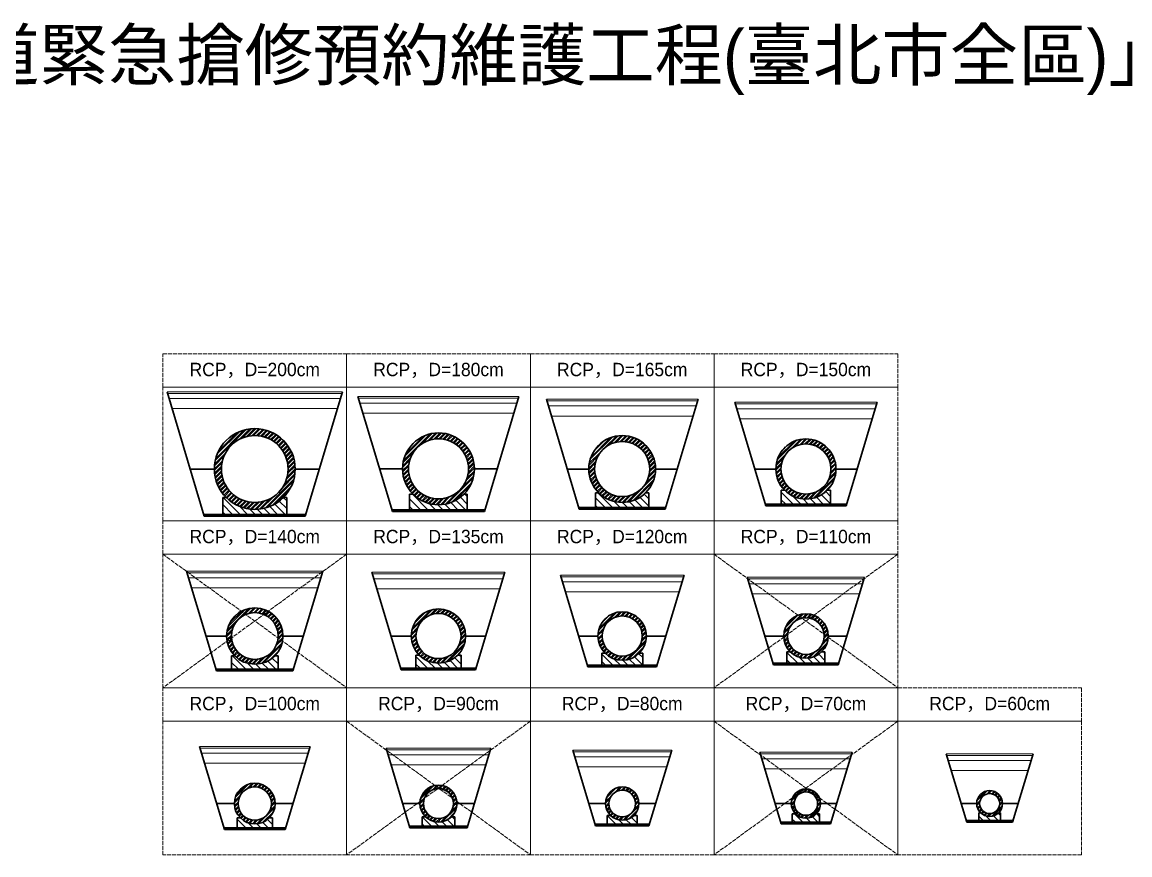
# Model space of a CAD drawing. Extents: x -781 to 13690, y -2778 to 2196.
# Drawn here: x 3769 to 7085, y -297 to 2196 of the extents above; entities that cross this region are included whole.
import ezdxf

# ---------------------------------------------------------------- set-up
doc = ezdxf.new("R2010")
doc.units = 0
doc.header["$MEASUREMENT"] = 0
doc.linetypes.add('ACAD_ISO02W100', pattern=[15, 12, -3])
doc.layers.add('一、4.基本-隱藏', color=9, linetype='ACAD_ISO02W100', lineweight=20, plot=False)
doc.layers.add('二、2.繪圖-施作項目', color=181, linetype='Continuous', lineweight=30)
doc.layers.add('二、4.繪圖-設計鋪面', color=40, linetype='Continuous', lineweight=20)
doc.styles.add('次圖名(詳圖)', font='MS PGothic.ttf', dxfattribs={"height": 6})
doc.styles.add('註解文字', font='MS PGothic.ttf', dxfattribs={"height": 4})

msp = doc.modelspace()

# ---------------------------------------------------------------- hatches: boundary and pattern name
at = {"layer": '二、2.繪圖-施作項目'}
h = msp.add_hatch(dxfattribs=at)
h.set_pattern_fill('ANSI32', color=256)
h.set_pattern_definition([(45, (-133.122, 1594.444), (-6.735192, 6.735192), []), (45, (-128.632, 1594.444), (-6.735192, 6.735192), [])])
h.paths.add_polyline_path([(4344, 858, 1), (4586, 858, 1)])
h.paths.add_polyline_path([(4565, 858, -1), (4365, 858, -1)], flags=16)
h = msp.add_hatch(dxfattribs=at)
h.set_pattern_fill('ANSI32', color=256)
h.set_pattern_definition([(45, (-555.286, 1560.076), (-6.735192, 6.735192), []), (45, (-550.796, 1560.076), (-6.735192, 6.735192), [])])
h.paths.add_polyline_path([(4907.5, 858.5, 1), (5122.5, 858.5, 1)])
h.paths.add_polyline_path([(5105, 858.5, -1), (4925, 858.5, -1)], flags=16)
h = msp.add_hatch(dxfattribs=at)
h.set_pattern_fill('ANSI32', color=256)
h.set_pattern_definition([(45, (-891.44, 1670.1045), (-6.735192, 6.735192), []), (45, (-886.95, 1670.1045), (-6.735192, 6.735192), [])])
h.paths.add_polyline_path([(5465, 858, 1), (5665, 858, 1)])
h.paths.add_polyline_path([(5647.5, 858, -1), (5482.5, 858, -1)], flags=16)
h = msp.add_hatch(dxfattribs=at)
h.set_pattern_fill('ANSI32', color=256)
h.set_pattern_definition([(45, (-1202.061, 1700.941), (-6.735192, 6.735192), []), (45, (-1197.571, 1700.941), (-6.735192, 6.735192), [])])
h.paths.add_polyline_path([(6025, 858, 1), (6205, 858, 1)])
h.paths.add_polyline_path([(6190, 858, -1), (6040, 858, -1)], flags=16)
h = msp.add_hatch(dxfattribs=at)
h.set_pattern_fill('ANSI31', color=256, scale=5, angle=270)
h.set_pattern_definition([(315, (-133.122, 1594.444), (11.22532, 11.22532), [])])
h.paths.add_polyline_path([(4560.56, 722), (4560.56, 772.44), (4550.56, 772.44, -0.41421302), (4379.44, 772.44), (4369.44, 772.44), (4369.44, 722)])
h = msp.add_hatch(dxfattribs=at)
h.set_pattern_fill('ANSI31', color=256, scale=5, angle=270)
h.set_pattern_definition([(315, (-555.286, 1560.076), (11.22532, 11.22532), [])])
h.paths.add_polyline_path([(5101.37, 736), (5101.37, 782.63), (5091.158, 782.63, -0.41532249), (4938.842, 782.63), (4928.63, 782.63), (4928.63, 736)])
h = msp.add_hatch(dxfattribs=at)
h.set_pattern_fill('ANSI31', color=256, scale=5, angle=270)
h.set_pattern_definition([(315, (-891.44, 1670.105), (11.22532, 11.22532), [])])
h.paths.add_polyline_path([(5484.995, 743), (5645.005, 743), (5645.005, 787), (5635.42, 787, -0.41181385), (5494.58, 787), (5484.995, 787)])
h = msp.add_hatch(dxfattribs=at)
h.set_pattern_fill('ANSI31', color=256, scale=5, angle=270)
h.set_pattern_definition([(315, (-1202.061, 1700.94), (11.22532, 11.22532), [])])
h.paths.add_polyline_path([(6041.36, 753), (6188.64, 753), (6188.64, 794.36), (6178.639, 794.36, -0.41420998), (6051.361, 794.36), (6041.36, 794.36)])
h = msp.add_hatch(dxfattribs=at)
h.set_pattern_fill('ANSI32', color=256)
h.set_pattern_definition([(45, (54.907, 533.508), (-6.735192, 6.735192), []), (45, (59.397, 533.508), (-6.735192, 6.735192), [])])
h.paths.add_polyline_path([(4380.6, 358, 1), (4549.4, 358, 1)])
h.paths.add_polyline_path([(4535, 358, -1), (4395, 358, -1)], flags=16)
h = msp.add_hatch(dxfattribs=at)
h.set_pattern_fill('ANSI32', color=256)
h.set_pattern_definition([(45, (-196.492, 501.467), (-6.735192, 6.735192), []), (45, (-192.002, 501.467), (-6.735192, 6.735192), [])])
h.paths.add_polyline_path([(4933.7, 358, 1), (5096.3, 358, 1)])
h.paths.add_polyline_path([(5082.5, 358, -1), (4947.5, 358, -1)], flags=16)
h = msp.add_hatch(dxfattribs=at)
h.set_pattern_fill('ANSI32', color=256)
h.set_pattern_definition([(45, (140.599, 548.246), (-6.735192, 6.735192), []), (45, (145.089, 548.246), (-6.735192, 6.735192), [])])
h.paths.add_polyline_path([(5492.5, 358, 1), (5637.5, 358, 1)])
h.paths.add_polyline_path([(5625, 358, -1), (5505, 358, -1)], flags=16)
h = msp.add_hatch(dxfattribs=at)
h.set_pattern_fill('ANSI32', color=256)
h.set_pattern_definition([(45, (145.445, 541.527), (-6.735192, 6.735192), []), (45, (149.935, 541.527), (-6.735192, 6.735192), [])])
h.paths.add_polyline_path([(6048.4, 358, 1), (6181.6, 358, 1)])
h.paths.add_polyline_path([(6170, 358, -1), (6060, 358, -1)], flags=16)
h = msp.add_hatch(dxfattribs=at)
h.set_pattern_fill('ANSI31', color=256, scale=5, angle=270)
h.set_pattern_definition([(315, (-196.492, 501.467), (11.22532, 11.22532), [])])
h.paths.add_polyline_path([(4957.514, 300.51), (4947.512, 300.51), (4947.512, 261.7), (5082.488, 261.7), (5082.488, 300.51), (5072.486, 300.51, -0.41419095)])
h = msp.add_hatch(dxfattribs=at)
h.set_pattern_fill('ANSI31', color=256, scale=5, angle=270)
h.set_pattern_definition([(315, (140.599, 548.246), (11.22532, 11.22532), [])])
h.paths.add_polyline_path([(5503.735, 270.5), (5626.265, 270.5), (5626.265, 306.73), (5616.26, 306.73, -0.41415919), (5513.74, 306.73), (5503.735, 306.73)])
h = msp.add_hatch(dxfattribs=at)
h.set_pattern_fill('ANSI31', color=256, scale=5, angle=270)
h.set_pattern_definition([(315, (145.445, 541.527), (11.22532, 11.22532), [])])
h.paths.add_polyline_path([(6067.903, 310.91), (6057.907, 310.91), (6057.907, 276.4), (6172.093, 276.4), (6172.093, 310.91), (6162.097, 310.91, -0.41425475)])
h = msp.add_hatch(dxfattribs=at)
h.set_pattern_fill('ANSI31', color=256, scale=5, angle=270)
h.set_pattern_definition([(315, (54.907, 533.508), (11.22532, 11.22532), [])])
h.paths.add_polyline_path([(4405.32, 298.32), (4395.32, 298.32), (4395.32, 258.6), (4534.68, 258.6), (4534.68, 298.32), (4524.68, 298.32, -0.41421172)])
h = msp.add_hatch(dxfattribs=at)
h.set_pattern_fill('ANSI32', color=256)
h.set_pattern_definition([(45, (3694.171, 1605.142), (-6.73519, 6.73519), []), (45, (3698.661, 1605.142), (-6.73519, 6.73519), [])])
h.paths.add_polyline_path([(4404, -143.5, 1), (4526, -143.5, 1)])
h.paths.add_polyline_path([(4515, -143.5, -1), (4415, -143.5, -1)], flags=16)
h = msp.add_hatch(dxfattribs=at)
h.set_pattern_fill('ANSI32', color=256)
h.set_pattern_definition([(45, (363.4215, 759.968), (-6.735192, 6.735192), []), (45, (367.912, 759.968), (-6.735192, 6.735192), [])])
h.paths.add_polyline_path([(4959.5, -143.5, 1), (5070.5, -143.5, 1)])
h.paths.add_polyline_path([(5060, -143.5, -1), (4970, -143.5, -1)], flags=16)
h = msp.add_hatch(dxfattribs=at)
h.set_pattern_fill('ANSI32', color=256)
h.set_pattern_definition([(45, (413.864, 795.518), (-6.735192, 6.735192), []), (45, (418.354, 795.518), (-6.735192, 6.735192), [])])
h.paths.add_polyline_path([(5515, -143.5, 1), (5615, -143.5, 1)])
h.paths.add_polyline_path([(5605, -143.5, -1), (5525, -143.5, -1)], flags=16)
h = msp.add_hatch(dxfattribs=at)
h.set_pattern_fill('ANSI32', color=256)
h.set_pattern_definition([(45, (543.089, 806.173), (-6.735192, 6.735192), []), (45, (547.5795, 806.173), (-6.735192, 6.735192), [])])
h.paths.add_polyline_path([(6071.2, -143.5, 1), (6158.8, -143.5, 1)])
h.paths.add_polyline_path([(6150, -143.5, -1), (6080, -143.5, -1)], flags=16)
h = msp.add_hatch(dxfattribs=at)
h.set_pattern_fill('ANSI32', color=256)
h.set_pattern_definition([(45, (682.231, 874.7025), (-6.735192, 6.735192), []), (45, (686.721, 874.7025), (-6.735192, 6.735192), [])])
h.paths.add_polyline_path([(6626.3, -143.5, 1), (6703.7, -143.5, 1)])
h.paths.add_polyline_path([(6695, -143.5, -1), (6635, -143.5, -1)], flags=16)
h = msp.add_hatch(dxfattribs=at)
h.set_pattern_fill('ANSI31', color=256, scale=5, angle=270)
h.set_pattern_definition([(315, (3694.171, 1605.142), (11.22532, 11.22532), [])])
h.paths.add_polyline_path([(4421.923, -186.69), (4412.01, -186.69), (4412.01, -216.5), (4517.99, -216.5), (4517.99, -186.69), (4508.077, -186.69, -0.41344614)])
h = msp.add_hatch(dxfattribs=at)
h.set_pattern_fill('ANSI31', color=256, scale=5, angle=270)
h.set_pattern_definition([(315, (363.422, 759.968), (11.22532, 11.22532), [])])
h.paths.add_polyline_path([(4975.841, -182.83), (4965.968, -182.83), (4965.968, -211), (5064.033, -211), (5064.033, -182.83), (5054.159, -182.83, -0.41293542)])
h = msp.add_hatch(dxfattribs=at)
h.set_pattern_fill('ANSI31', color=256, scale=5, angle=270)
h.set_pattern_definition([(315, (413.864, 795.518), (11.22532, 11.22532), [])])
h.paths.add_polyline_path([(5529.73, -178.94), (5519.855, -178.94), (5519.855, -205.5), (5610.145, -205.5), (5610.145, -178.94), (5600.27, -178.94, -0.41280987)])
h = msp.add_hatch(dxfattribs=at)
h.set_pattern_fill('ANSI31', color=256, scale=5, angle=270)
h.set_pattern_definition([(315, (543.09, 806.173), (11.22532, 11.22532), [])])
h.paths.add_polyline_path([(6155.97, -199.3), (6155.97, -174.47), (6145.973, -174.47, -0.41423772), (6084.027, -174.47), (6074.03, -174.47), (6074.03, -199.3)])
h = msp.add_hatch(dxfattribs=at)
h.set_pattern_fill('ANSI31', color=256, scale=5, angle=270)
h.set_pattern_definition([(315, (682.231, 874.702), (11.22532, 11.22532), [])])
h.paths.add_polyline_path([(6637.64, -170.87), (6632.302, -170.87), (6632.302, -194.2), (6697.698, -194.2), (6697.698, -170.87), (6692.36, -170.87, -0.41410722)])

# ---------------------------------------------------------------- linework, layer by layer
at = {"layer": '一、4.基本-隱藏'}
for points in [[(4190, 1203), (4740, 1203), (4740, 1103), (4190, 1103)], [(4740, 1203), (5290, 1203), (5290, 1103), (4740, 1103)], [(5290, 1203), (5840, 1203), (5840, 1103), (5290, 1103)], [(5840, 1203), (6390, 1203), (6390, 1103), (5840, 1103)], [(4190, 1103), (4740, 1103), (4740, 703), (4190, 703)], [(4740, 1103), (5290, 1103), (5290, 703), (4740, 703)], [(5290, 1103), (5840, 1103), (5840, 703), (5290, 703)], [(5840, 1103), (6390, 1103), (6390, 703), (5840, 703)], [(4190, 703), (4740, 703), (4740, 603), (4190, 603)], [(4740, 703), (5290, 703), (5290, 603), (4740, 603)], [(5290, 703), (5840, 703), (5840, 603), (5290, 603)], [(5840, 703), (6390, 703), (6390, 603), (5840, 603)], [(4190, 603), (4740, 603), (4740, 203), (4190, 203)], [(4740, 603), (5290, 603), (5290, 203), (4740, 203)], [(5290, 603), (5840, 603), (5840, 203), (5290, 203)], [(5840, 603), (6390, 603), (6390, 203), (5840, 203)], [(4190, 203), (4740, 203), (4740, 103), (4190, 103)], [(4740, 203), (5290, 203), (5290, 103), (4740, 103)], [(5290, 203), (5840, 203), (5840, 103), (5290, 103)], [(5840, 203), (6390, 203), (6390, 103), (5840, 103)], [(6390, 203), (6940, 203), (6940, 103), (6390, 103)], [(4190, 103), (4740, 103), (4740, -297), (4190, -297)], [(4740, 103), (5290, 103), (5290, -297), (4740, -297)], [(5290, 103), (5840, 103), (5840, -297), (5290, -297)], [(5840, 103), (6390, 103), (6390, -297), (5840, -297)], [(6390, 103), (6940, 103), (6940, -297), (6390, -297)]]:
    msp.add_lwpolyline(points, close=True, dxfattribs=at)
for points in [[(4190, 603), (4740, 203)], [(4740, 603), (4190, 203)], [(5840, 603), (6390, 203)], [(6390, 603), (5840, 203)], [(4740, 103), (5290, -297)], [(5290, 103), (4740, -297)], [(5840, 103), (6390, -297)], [(6390, 103), (5840, -297)]]:
    msp.add_lwpolyline(points, dxfattribs=at)
at = {"layer": '二、2.繪圖-施作項目'}
for points in [[(4314, 717), (4202.4, 1089)], [(4616, 717), (4727.6, 1089)], [(4877.5, 731), (4774, 1075.5)], [(5152.5, 731), (5256, 1075.5)], [(5436.5, 738), (5338.08, 1066.7)], [(5693.5, 738), (5791.92, 1066.7)], [(5902, 1058), (5995, 748)], [(6235, 748), (6328, 1058)], [(4271.7, 858), (4344, 858)], [(4586, 858), (4658.3, 858)], [(4839.194, 858.5), (4907.5, 858.5)], [(5122.5, 858.5), (5190.806, 858.5)], [(5400.569, 858), (5465, 858)], [(5665, 858), (5729.431, 858)], [(5962, 858), (6025, 858)], [(6205, 858), (6268, 858)], [(4369.44, 772.44), (4379.44, 772.44)], [(4369.44, 772.44), (4369.44, 722)], [(4550.56, 772.44), (4560.56, 772.44)], [(4560.56, 772.44), (4560.56, 722)], [(4928.63, 782.63), (4938.842, 782.63)], [(4928.63, 782.63), (4928.63, 736)], [(5091.158, 782.63), (5101.37, 782.63)], [(5101.37, 782.63), (5101.37, 736)], [(5484.995, 787), (5494.58, 787)], [(5484.995, 787), (5484.995, 743)], [(5635.42, 787), (5645.005, 787)], [(5645.005, 787), (5645.005, 743)], [(6041.36, 794.36), (6051.361, 794.36)], [(6041.36, 794.36), (6041.36, 753)], [(6178.639, 794.36), (6188.64, 794.36)], [(6188.64, 794.36), (6188.64, 753)], [(4875.998, 736), (5154.002, 736)], [(4877.5, 731), (5152.5, 731)], [(4928.63, 736), (5101.37, 736)], [(5435.003, 743), (5694.997, 743)], [(5436.5, 738), (5693.5, 738)], [(5484.995, 743), (5645.005, 743)], [(5993.5, 753), (6236.5, 753)], [(5995, 748), (6235, 748)], [(6041.36, 753), (6188.64, 753)], [(4312.5, 722), (4617.5, 722)], [(4314, 717), (4616, 717)], [(4369.44, 722), (4560.56, 722)], [(4260.96, 552.4), (4350.6, 253.6)], [(4669.04, 552.4), (4579.4, 253.6)], [(4903.7, 256.7), (4815.92, 549.3)], [(5126.3, 256.7), (5214.08, 549.3)], [(5380, 540.5), (5462.5, 265.5)], [(5750, 540.5), (5667.5, 265.5)], [(5939.44, 534.6), (6018.4, 271.4)], [(6290.56, 534.6), (6211.6, 271.4)], [(4319.28, 358), (4380.6, 358)], [(4549.4, 358), (4610.72, 358)], [(4873.31, 358), (4933.7, 358)], [(5096.3, 358), (5156.69, 358)], [(5434.75, 358), (5492.5, 358)], [(5637.5, 358), (5695.25, 358)], [(5992.42, 358), (6048.4, 358)], [(6181.6, 358), (6237.58, 358)], [(4947.512, 300.51), (4957.514, 300.51)], [(4947.512, 300.51), (4947.512, 261.7)], [(5072.486, 300.51), (5082.488, 300.51)], [(5082.488, 300.51), (5082.488, 261.7)], [(5503.735, 306.73), (5513.74, 306.73)], [(5503.735, 306.73), (5503.735, 270.5)], [(5616.26, 306.73), (5626.265, 306.73)], [(5626.265, 306.73), (5626.265, 270.5)], [(6057.907, 310.91), (6067.903, 310.91)], [(6057.907, 310.91), (6057.907, 276.4)], [(6162.097, 310.91), (6172.093, 310.91)], [(6172.093, 310.91), (6172.093, 276.4)], [(4395.32, 298.32), (4405.32, 298.32)], [(4395.32, 298.32), (4395.32, 258.6)], [(4524.68, 298.32), (4534.68, 298.32)], [(4534.68, 298.32), (4534.68, 258.6)], [(5461, 270.5), (5669, 270.5)], [(5462.5, 265.5), (5667.5, 265.5)], [(5503.735, 270.5), (5626.265, 270.5)], [(6016.9, 276.4), (6213.1, 276.4)], [(6018.4, 271.4), (6211.6, 271.4)], [(6057.907, 276.4), (6172.093, 276.4)], [(4349.1, 258.6), (4580.9, 258.6)], [(4350.6, 253.6), (4579.4, 253.6)], [(4395.32, 258.6), (4534.68, 258.6)], [(4902.2, 261.7), (5127.8, 261.7)], [(4903.7, 256.7), (5126.3, 256.7)], [(4947.512, 261.7), (5082.488, 261.7)], [(4299.3, 27.5), (4374, -221.5)], [(4630.7, 27.5), (4556, -221.5)], [(4858.1, 22), (4929.5, -216)], [(5171.9, 22), (5100.5, -216)], [(5416.9, 16.5), (5485, -210.5)], [(5713.1, 16.5), (5645, -210.5)], [(5976.82, 10.3), (6041.2, -204.3)], [(6253.18, 10.3), (6188.8, -204.3)], [(6534.98, 5.2), (6596.3, -199.2)], [(6795.02, 5.2), (6733.7, -199.2)], [(4350.6, -143.5), (4404, -143.5)], [(4526, -143.5), (4579.4, -143.5)], [(4907.75, -143.5), (4959.5, -143.5)], [(5070.5, -143.5), (5122.25, -143.5)], [(5464.9, -143.5), (5515, -143.5)], [(5615, -143.5), (5665.1, -143.5)], [(6022.96, -143.5), (6071.2, -143.5)], [(6158.8, -143.5), (6207.04, -143.5)], [(6579.59, -143.5), (6626.3, -143.5)], [(6703.7, -143.5), (6750.41, -143.5)], [(4412.01, -186.69), (4421.923, -186.69)], [(4412.01, -186.69), (4412.01, -216.5)], [(4508.077, -186.69), (4517.99, -186.69)], [(4517.99, -186.69), (4517.99, -216.5)], [(4965.968, -182.83), (4975.841, -182.83)], [(4965.968, -182.83), (4965.968, -211)], [(5054.159, -182.83), (5064.033, -182.83)], [(5064.033, -182.83), (5064.033, -211)], [(5519.855, -178.94), (5529.73, -178.94)], [(5519.855, -178.94), (5519.855, -205.5)], [(5600.27, -178.94), (5610.145, -178.94)], [(5610.145, -178.94), (5610.145, -205.5)], [(6074.03, -174.47), (6084.027, -174.47)], [(6074.03, -174.47), (6074.03, -199.3)], [(6145.973, -174.47), (6155.97, -174.47)], [(6155.97, -174.47), (6155.97, -199.3)], [(6594.8, -194.2), (6735.2, -194.2)], [(6632.302, -170.87), (6637.64, -170.87)], [(6632.302, -170.87), (6632.302, -194.2)], [(6632.302, -194.2), (6697.698, -194.2)], [(6692.36, -170.87), (6697.698, -170.87)], [(6697.698, -170.87), (6697.698, -194.2)], [(4372.5, -216.5), (4557.5, -216.5)], [(4374, -221.5), (4556, -221.5)], [(4412.01, -216.5), (4517.99, -216.5)], [(4928, -211), (5102, -211)], [(4929.5, -216), (5100.5, -216)], [(4965.968, -211), (5064.033, -211)], [(5483.5, -205.5), (5646.5, -205.5)], [(5485, -210.5), (5645, -210.5)], [(5519.855, -205.5), (5610.145, -205.5)], [(6039.7, -199.3), (6190.3, -199.3)], [(6041.2, -204.3), (6188.8, -204.3)], [(6074.03, -199.3), (6155.97, -199.3)], [(6596.3, -199.2), (6733.7, -199.2)]]:
    msp.add_lwpolyline(points, dxfattribs=at)
for centre, radius in [((4465, 858), 121), ((5015, 858.5), 107.5), ((4465, 858), 100), ((5015, 858.5), 90), ((5565, 858), 100), ((5565, 858), 82.5), ((6115, 858), 90), ((6115, 858), 75), ((4465, 358), 84.4), ((5015, 358), 81.3), ((4465, 358), 70), ((5015, 358), 67.5), ((5565, 358), 72.5), ((5565, 358), 60), ((6115, 358), 66.6), ((6115, 358), 55), ((4465, -143.5), 61), ((4465, -143.5), 50), ((5015, -143.5), 55.5), ((5015, -143.5), 45), ((5565, -143.5), 50), ((5565, -143.5), 40), ((6115, -143.5), 43.8), ((6115, -143.5), 35), ((6665, -143.5), 38.7), ((6665, -143.5), 30)]:
    msp.add_circle(centre, radius, dxfattribs=at)
at = {"layer": '二、4.繪圖-設計鋪面'}
for points in [[(4202.4, 1089), (4727.6, 1089)], [(4203.9, 1084), (4726.1, 1084)], [(4208.4, 1069), (4721.6, 1069)], [(4774, 1075.5), (5256, 1075.5)], [(4775.502, 1070.5), (5254.498, 1070.5)], [(5338.08, 1066.7), (5791.92, 1066.7)], [(5339.577, 1061.7), (5790.423, 1061.7)], [(4217.4, 1039), (4712.6, 1039)], [(4780.009, 1055.5), (5249.991, 1055.5)], [(5344.068, 1046.7), (5785.932, 1046.7)], [(5902, 1058), (6328, 1058)], [(5903.5, 1053), (6326.5, 1053)], [(5908, 1038), (6322, 1038)], [(4789.022, 1025.5), (5240.978, 1025.5)], [(5353.051, 1016.7), (5776.949, 1016.7)], [(5917, 1008), (6313, 1008)], [(4260.96, 552.4), (4669.04, 552.4)], [(4262.46, 547.4), (4667.54, 547.4)], [(4266.96, 532.4), (4663.04, 532.4)], [(4815.92, 549.3), (5214.08, 549.3)], [(4817.42, 544.3), (5212.58, 544.3)], [(5380, 540.5), (5750, 540.5)], [(5381.5, 535.5), (5748.5, 535.5)], [(5939.44, 534.6), (6290.56, 534.6)], [(4275.96, 502.4), (4654.04, 502.4)], [(4821.92, 529.3), (5208.08, 529.3)], [(4830.92, 499.3), (5199.08, 499.3)], [(5386, 520.5), (5744, 520.5)], [(5940.94, 529.6), (6289.06, 529.6)], [(5945.44, 514.6), (6284.56, 514.6)], [(5395, 490.5), (5735, 490.5)], [(5954.44, 484.6), (6275.56, 484.6)], [(4299.3, 27.5), (4630.7, 27.5)], [(4300.8, 22.5), (4629.2, 22.5)], [(4305.3, 7.5), (4624.7, 7.5)], [(4858.1, 22), (5171.9, 22)], [(4859.6, 17), (5170.4, 17)], [(4864.1, 2), (5165.9, 2)], [(5416.9, 16.5), (5713.1, 16.5)], [(5418.4, 11.5), (5711.6, 11.5)], [(5976.82, 10.3), (6253.18, 10.3)], [(5978.32, 5.3), (6251.68, 5.3)], [(6534.98, 5.2), (6795.02, 5.2)], [(6536.48, 0.2), (6793.52, 0.2)], [(4314.3, -22.5), (4615.7, -22.5)], [(4873.1, -28), (5156.9, -28)], [(5422.9, -3.5), (5707.1, -3.5)], [(5982.82, -9.7), (6247.18, -9.7)], [(6540.98, -14.8), (6789.02, -14.8)], [(5431.9, -33.5), (5698.1, -33.5)], [(5991.82, -39.7), (6238.18, -39.7)], [(6549.98, -44.8), (6780.02, -44.8)]]:
    msp.add_lwpolyline(points, dxfattribs=at)

# ---------------------------------------------------------------- texts
at = {"layer": '一、4.基本-隱藏'}
for s, width, gutter_width, insert, char_height, attachment_point, style in [('{\\fMS PGothic|b0|i0|c128|p34;依照「114年度雨水下水道緊急搶修預約維護工程(臺北市全區)」契約單價，部分鋼筋混凝土管「無單價」}', 38427.9031, 30, (1447.249, 2172.599), 150, 1, '次圖名(詳圖)'), ('{\\fMS PGothic|b0|i0|c128|p34;RCP，D=200cm}', 437.17722, 15, (4465, 1153), 40, 5, '註解文字'), ('{\\fMS PGothic|b0|i0|c128|p34;RCP，D=}18{\\fMS PGothic|b0|i0|c128|p34;0cm}', 437.17722, 15, (5015, 1153), 40, 5, '註解文字'), ('{\\fMS PGothic|b0|i0|c128|p34;RCP，D=}165{\\fMS PGothic|b0|i0|c128|p34;cm}', 437.17722, 15, (5565, 1153), 40, 5, '註解文字'), ('{\\fMS PGothic|b0|i0|c128|p34;RCP，D=}15{\\fMS PGothic|b0|i0|c128|p34;0cm}', 437.17722, 15, (6115, 1153), 40, 5, '註解文字'), ('{\\fMS PGothic|b0|i0|c128|p34;RCP，D=}14{\\fMS PGothic|b0|i0|c128|p34;0cm}', 437.17722, 15, (4465, 653), 40, 5, '註解文字'), ('{\\fMS PGothic|b0|i0|c128|p34;RCP，D=1}35{\\fMS PGothic|b0|i0|c128|p34;cm}', 437.17722, 15, (5015, 653), 40, 5, '註解文字'), ('{\\fMS PGothic|b0|i0|c128|p34;RCP，D=1}20{\\fMS PGothic|b0|i0|c128|p34;cm}', 437.17722, 15, (5565, 653), 40, 5, '註解文字'), ('{\\fMS PGothic|b0|i0|c128|p34;RCP，D=}11{\\fMS PGothic|b0|i0|c128|p34;0cm}', 437.17722, 15, (6115, 653), 40, 5, '註解文字'), ('{\\fMS PGothic|b0|i0|c128|p34;RCP，D=1}0{\\fMS PGothic|b0|i0|c128|p34;0cm}', 437.17722, 15, (4465, 153), 40, 5, '註解文字'), ('{\\fMS PGothic|b0|i0|c128|p34;RCP，D=}90{\\fMS PGothic|b0|i0|c128|p34;cm}', 437.17722, 15, (5015, 153), 40, 5, '註解文字'), ('{\\fMS PGothic|b0|i0|c128|p34;RCP，D=}8{\\fMS PGothic|b0|i0|c128|p34;0cm}', 437.17722, 15, (5565, 153), 40, 5, '註解文字'), ('{\\fMS PGothic|b0|i0|c128|p34;RCP，D=}7{\\fMS PGothic|b0|i0|c128|p34;0cm}', 437.17722, 15, (6115, 153), 40, 5, '註解文字'), ('{\\fMS PGothic|b0|i0|c128|p34;RCP，D=}6{\\fMS PGothic|b0|i0|c128|p34;0cm}', 437.17722, 15, (6665, 153), 40, 5, '註解文字')]:
    msp.add_mtext_dynamic_manual_height_columns(s, width=width, gutter_width=gutter_width, heights=[0], dxfattribs=dict(at, insert=insert, char_height=char_height, attachment_point=attachment_point, style=style))

doc.saveas('drawing.dxf')
